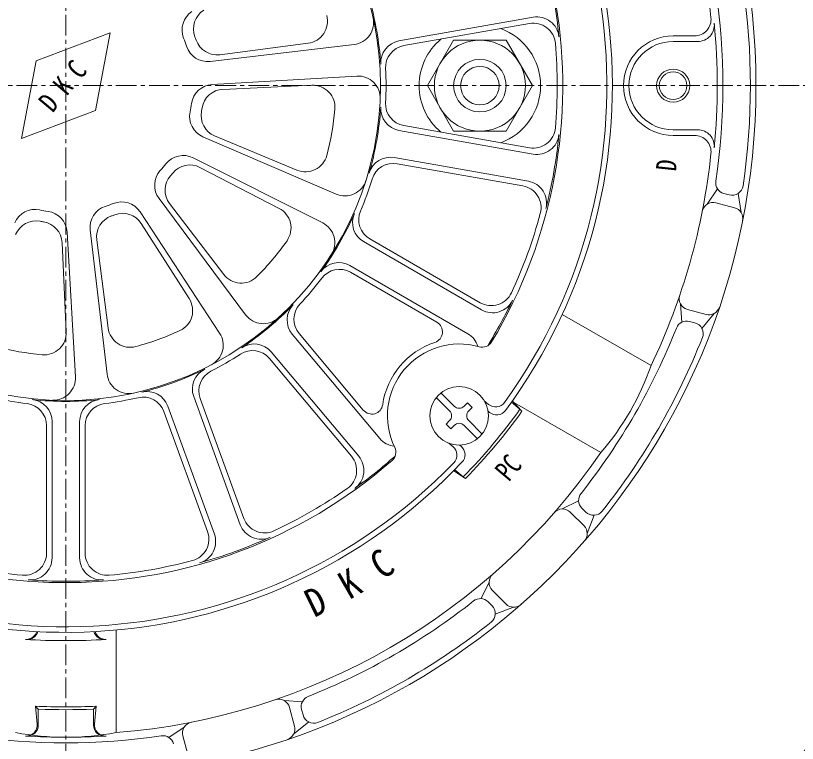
# Model space of a CAD drawing. Units: millimetres, scale not verified. Extents: x -1380 to 1380, y -955 to 955.
# Drawn here: x -459 to -317.4, y 105.9 to 237.7 of the extents above; entities that cross this region are included whole.
import ezdxf
from ezdxf.enums import TextEntityAlignment as Align

# ---------------------------------------------------------------- set-up
doc = ezdxf.new("R2010")
doc.units = ezdxf.units.MM
doc.header["$LTSCALE"] = 3
doc.linetypes.add('USER1', pattern=[2, 1.25, -0.25, 0.25, -0.25])
for name, color, linetype, lineweight in [('0-2_L-2', 7, 'Continuous', 18), ('0-3_L-1', 7, 'Continuous', 18), ('0-4_L-5', 2, 'USER1', 18), ('0-5_L-3', 7, 'Continuous', 18), ('0-A_L-1a', 3, 'Continuous', 18), ('0-B_L-1b', 150, 'Continuous', 18)]:
    doc.layers.add(name, color=color, linetype=linetype, lineweight=lineweight)
doc.styles.add('ＭＳ ゴシック', font='')
doc.styles.get('ＭＳ ゴシック').set_extended_font_data('MS Gothic')

msp = doc.modelspace()

# ---------------------------------------------------------------- linework, layer by layer
at = {"layer": '0-2_L-2'}
for radius in [180.5, 180]:
    msp.add_circle((-449.951, 225.027), radius, dxfattribs=at)
at = {"layer": '0-3_L-1'}
msp.add_circle((-449.951, 225.027), 181.5, dxfattribs=at)
at = {"layer": '0-4_L-5'}
for p, q in [((-449.951, 471.852), (-449.951, -21.798)), ((-203.126, 225.027), (-696.776, 225.027))]:
    msp.add_line(p, q, dxfattribs=at)
at = {"layer": '0-5_L-3'}
for p, q in [((-380.441, 166.131), (-382.82, 168.511)), ((-381.972, 169.359), (-379.592, 166.979)), ((-376.339, 166.767), (-376.976, 166.131)), ((-376.976, 164.363), (-374.596, 161.983)), ((-379.592, 163.515), (-380.228, 162.878)), ((-375.444, 161.135), (-377.824, 163.515))]:
    msp.add_line(p, q, dxfattribs=at)
msp.add_lwpolyline([(-379.711, 216.782), (-370.191, 216.782), (-365.431, 225.027), (-370.191, 233.271), (-379.711, 233.271), (-384.471, 225.027)], close=True, dxfattribs=at)
for points in [[(-377.824, 166.979), (-377.188, 167.616), (-376.339, 166.767)], [(-380.228, 162.878), (-381.077, 163.727), (-380.441, 164.363)]]:
    msp.add_lwpolyline(points, dxfattribs=at)
for centre, radius in [((-374.951, 225.027), 8.245), ((-374.951, 225.027), 4.76), ((-374.951, 225.027), 3.485), ((-378.709, 165.247), 5.3)]:
    msp.add_circle(centre, radius, dxfattribs=at)
for centre, radius, start, end in [((-374.951, 225.027), 11, 290.02776, 69.97224), ((-374.951, 225.027), 11, 130.02776, 229.97224), ((-381.324, 165.247), 1.25, 315, 45), ((-378.708, 167.863), 1.25, 225, 315), ((-376.092, 165.247), 1.25, 135, 225), ((-378.708, 162.631), 1.25, 45, 135)]:
    msp.add_arc(centre, radius, start, end, dxfattribs=at)
at = {"layer": '0-A_L-1a'}
for p, q in [((-389.609, 233.128), (-365.305, 237.413)), ((-388.734, 232.267), (-365.961, 236.282)), ((-397.732, 232.481), (-423.816, 229.424)), ((-422.059, 230.623), (-406.049, 232.7)), ((-397.231, 226.753), (-423.449, 225.234)), ((-421.511, 224.358), (-405.384, 225.093)), ((-389.609, 216.925), (-365.305, 212.64)), ((-388.734, 217.786), (-365.961, 213.771)), ((-401.001, 205.373), (-425.118, 215.767)), ((-422.997, 215.927), (-408.094, 209.721)), ((-403.431, 200.162), (-426.896, 211.955)), ((-390.477, 212.001), (-366.173, 207.716)), ((-425.655, 210.228), (-411.321, 202.8)), ((-389.949, 210.893), (-367.177, 206.877)), ((-417.386, 183.531), (-433.075, 204.592)), ((-431.158, 203.669), (-421.355, 190.843)), ((-422.096, 180.233), (-436.52, 202.179)), ((-436.309, 200.062), (-427.61, 186.463)), ((-448.225, 172.306), (-449.744, 198.525)), ((-442.496, 172.808), (-445.553, 198.891)), ((-444.354, 197.134), (-442.277, 181.125)), ((-394.902, 197.285), (-374.876, 185.723)), ((-450.619, 196.586), (-449.885, 180.459)), ((-396.018, 196.775), (-374.646, 184.436)), ((-398.518, 192.445), (-377.146, 180.106)), ((-398.402, 191.223), (-382.726, 182.173)), ((-408.934, 180.033), (-393.071, 161.128)), ((-407.71, 180.13), (-396.074, 166.264)), ((-413.072, 175.631), (-398.208, 157.917)), ((-412.764, 176.819), (-396.901, 157.914)), ((-426.796, 168.718), (-418.355, 145.528)), ((-425.613, 168.391), (-417.704, 146.661)), ((-374.148, 167.947), (-373.393, 167.313)), ((-432.19, 165.996), (-424.282, 144.267)), ((-431.494, 167.008), (-423.054, 143.818)), ((-373.216, 165.86), (-373.474, 166.076)), ((-453.451, 163.482), (-453.451, 140.358)), ((-452.451, 164.194), (-452.451, 139.516)), ((-447.451, 164.194), (-447.451, 139.516)), ((-446.451, 163.482), (-446.451, 140.358)), ((-379.82, 159.653), (-380.576, 160.287)), ((-378.616, 159.948), (-378.358, 159.731))]:
    msp.add_line(p, q, dxfattribs=at)
msp.add_lwpolyline([(-457.986, 215.451), (-455.313, 229.526), (-441.916, 234.602), (-444.589, 220.527)], close=True, dxfattribs=at)
msp.add_circle((-449.951, 225.027), 57, dxfattribs=at)
for centre, radius, start, end in [((-449.951, 225.027), 99, 323.54633, 136.45367), ((-449.951, 225.027), 98, 324.18153, 135.81847), ((-449.951, 225.027), 90, 328.96599, 131.03401), ((-449.951, 225.027), 99, 143.54633, 316.45367), ((-449.951, 225.027), 98, 144.18153, 315.81847), ((-449.951, 225.027), 90, 148.96599, 311.03401), ((-449.951, 225.027), 89.757, 5.65309, 14.34691), ((-449.951, 225.027), 57.179, 3.90105, 16.09895), ((-424.906, 235.115), 4, 123.31572, 201.93968), ((-422.831, 235.299), 4, 122.60791, 200.74514), ((-406.564, 236.667), 4, 277.39209, 15.01826), ((-398.198, 236.454), 4, 276.68428, 12.45135), ((-364.611, 233.474), 4, 5.65309, 100), ((-365.267, 232.343), 4, 4.93791, 100), ((-449.951, 225.027), 25, 19.25486, 20.74514), ((-449.951, 225.027), 23, 18.06032, 21.93968), ((-422.573, 234.59), 4, 199.25486, 277.39209), ((-388.914, 229.189), 4, 100, 183.90105), ((-388.039, 228.328), 4, 100, 183.05204), ((-449.951, 225.027), 89, 355.06209, 4.93791), ((-424.281, 233.397), 4, 198.06032, 276.68428), ((-449.951, 225.027), 58, 356.94796, 3.05204), ((-397, 222.76), 4, 357.54865, 93.31572), ((-423.218, 221.241), 4, 93.31572, 171.93968), ((-421.329, 220.363), 4, 92.60791, 170.74514), ((-405.202, 221.097), 4, 354.98174, 92.60791), ((-449.951, 225.027), 23, 348.06032, 351.93968), ((-449.951, 225.027), 25, 349.25486, 350.74514), ((-449.951, 225.027), 57.179, 343.90105, 356.09895), ((-388.914, 220.864), 4, 176.09895, 260), ((-388.039, 221.725), 4, 176.94796, 260), ((-423.535, 219.441), 4, 168.06032, 246.68428), ((-421.46, 219.62), 4, 169.25486, 247.39209), ((-449.951, 225.027), 48.921, 345.01826, 354.98174), ((-365.267, 217.71), 4, 260, 355.06209), ((-364.611, 216.579), 4, 260, 354.34691), ((-449.951, 225.027), 89.757, 345.65309, 354.34691), ((-428.692, 208.381), 4, 63.31572, 141.93968), ((-406.557, 213.414), 4, 247.39209, 345.01826), ((-391.171, 208.062), 4, 80, 163.90105), ((-429.867, 206.981), 4, 138.06032, 216.68428), ((-449.951, 225.027), 23, 318.06032, 321.93968), ((-427.495, 206.676), 4, 62.60791, 140.74514), ((-390.644, 206.953), 4, 80, 163.05204), ((-427.98, 206.098), 4, 139.25486, 217.39209), ((-449.951, 225.027), 25, 319.25486, 320.74514), ((-399.418, 209.046), 4, 246.68428, 342.45135), ((-449.951, 225.027), 58, 336.94796, 343.05204), ((-367.871, 202.938), 4, 344.93791, 80), ((-366.868, 203.777), 4, 345.65309, 80), ((-439.863, 199.982), 4, 33.31572, 111.93968), ((-455.537, 198.611), 4, 78.06032, 156.68428), ((-449.951, 225.027), 23, 258.06032, 261.93968), ((-441.581, 199.357), 4, 108.06032, 186.68428), ((-449.951, 225.027), 23, 288.06032, 291.93968), ((-413.162, 199.249), 4, 324.98174, 62.60791), ((-453.737, 198.293), 4, 3.31572, 81.93968), ((-440.388, 197.649), 4, 109.25486, 187.39209), ((-449.951, 225.027), 25, 289.25486, 290.74514), ((-439.679, 197.907), 4, 32.60791, 110.74514), ((-449.951, 225.027), 57.179, 323.90105, 336.09895), ((-394.018, 200.239), 4, 156.09895, 240), ((-392.902, 200.749), 4, 156.94796, 240), ((-449.951, 225.027), 89, 335.06209, 344.93791), ((-455.358, 196.535), 4, 79.25486, 157.39209), ((-449.951, 225.027), 25, 259.25486, 260.74514), ((-454.615, 196.404), 4, 2.60791, 80.74514), ((-405.227, 196.588), 4, 327.54865, 63.31572), ((-449.951, 225.027), 48.921, 315.01826, 324.98174), ((-400.518, 188.981), 4, 60, 143.90105), ((-400.402, 187.759), 4, 60, 143.05204), ((-418.177, 193.272), 4, 217.39209, 315.01826), ((-449.951, 225.027), 58, 316.94796, 323.05204), ((-372.876, 189.188), 4, 240, 335.06209), ((-430.979, 184.308), 4, 294.98174, 32.60791), ((-372.646, 187.9), 4, 240, 334.34691), ((-449.951, 225.027), 89.757, 328.35061, 334.34691), ((-449.951, 225.027), 57.179, 303.90105, 316.09895), ((-405.869, 182.604), 4, 136.09895, 220), ((-404.646, 182.701), 4, 136.94796, 220), ((-414.178, 185.92), 4, 216.68428, 312.45135), ((-383.726, 180.44), 2, 288.27316, 60), ((-453.88, 180.277), 4, 264.98174, 2.60791), ((-438.311, 181.64), 4, 187.39209, 285.01826), ((-449.951, 225.027), 48.921, 285.01826, 294.98174), ((-425.438, 178.036), 4, 297.54865, 33.31572), ((-379.146, 176.642), 4, 16.78306, 60), ((-378.709, 165.247), 14, 108.27316, 171.72684), ((-374.547, 179.658), 2, 253.89225, 328.96599), ((-449.951, 225.027), 48.921, 255.01826, 264.98174), ((-416.136, 173.06), 4, 40, 123.05204), ((-415.828, 174.248), 4, 40, 123.90105), ((-378.709, 165.247), 13, 73.89225, 206.10775), ((-449.951, 225.027), 58, 296.94796, 303.05204), ((-438.524, 173.273), 4, 186.68428, 282.45135), ((-449.951, 225.027), 57.179, 283.90105, 296.09895), ((-423.037, 170.086), 4, 116.09895, 200), ((-421.854, 169.759), 4, 116.94796, 200), ((-452.218, 172.075), 4, 267.54865, 3.31572), ((-449.951, 225.027), 58, 256.94796, 263.05204), ((-449.951, 225.027), 58, 276.94796, 283.05204), ((-435.949, 164.628), 4, 20, 103.05204), ((-435.253, 165.64), 4, 20, 103.90105), ((-457.451, 163.482), 4, 0, 83.05204), ((-449.951, 225.027), 57.179, 263.90105, 276.09895), ((-456.451, 164.194), 4, 0, 83.90105), ((-443.451, 164.194), 4, 96.09895, 180), ((-442.451, 163.482), 4, 96.94796, 180), ((-394.542, 167.55), 2, 220, 351.72684), ((-372.107, 168.846), 2, 230, 324.18153), ((-371.93, 167.392), 2, 230, 323.54633), ((-390.006, 163.7), 4, 220, 263.21694), ((-392.178, 158.646), 2, 311.03401, 26.10775), ((-381.106, 158.121), 2, 315.81847, 50), ((-379.644, 158.199), 2, 316.45367, 50), ((-401.273, 155.346), 4, 304.93791, 40), ((-449.951, 225.027), 89.757, 305.65309, 311.64939), ((-399.965, 155.343), 4, 305.65309, 40), ((-449.951, 225.027), 89, 295.06209, 304.93791), ((-413.945, 148.029), 4, 200, 295.06209), ((-414.597, 146.896), 4, 200, 294.34691), ((-428.04, 142.899), 4, 284.93791, 20), ((-426.813, 142.45), 4, 285.65309, 20), ((-449.951, 225.027), 89.757, 285.65309, 294.34691), ((-457.451, 140.358), 4, 264.93791, 0), ((-442.451, 140.358), 4, 180, 275.06209), ((-449.951, 225.027), 89, 255.06209, 264.93791), ((-456.451, 139.516), 4, 265.65309, 0), ((-443.451, 139.516), 4, 180, 274.34691), ((-449.951, 225.027), 89, 275.06209, 284.93791), ((-449.951, 225.027), 89.757, 265.65309, 274.34691)]:
    msp.add_arc(centre, radius, start, end, dxfattribs=at)
at = {"layer": '0-B_L-1b'}
for p, q in [((-339.951, 234.027), (-336.082, 234.027)), ((-339.951, 233.027), (-335.478, 233.027)), ((-339.951, 217.027), (-335.478, 217.027)), ((-339.951, 216.027), (-336.082, 216.027)), ((-333.769, 203.592), (-331.907, 206.344)), ((-329.781, 205.25), (-330.753, 205.511)), ((-327.625, 202.042), (-328.165, 205.51)), ((-328.806, 202.918), (-332.194, 203.826)), ((-338.617, 185.498), (-338.38, 182.184)), ((-333.982, 183.6), (-337.37, 184.508)), ((-360.029, 183.615), (-343.95, 174.332)), ((-332.521, 183.768), (-334.723, 181.035)), ((-335.992, 182.068), (-336.965, 182.329)), ((-369.223, 167.721), (-367.693, 166.438)), ((-369.126, 167.857), (-353.047, 158.574)), ((-367.345, 166.065), (-369.079, 167.924)), ((-377.54, 153.915), (-379.673, 155.299)), ((-379.498, 155.476), (-377.968, 154.193)), ((-360.051, 148.373), (-357.063, 149.825)), ((-356.09, 145.308), (-358.57, 147.788)), ((-355.769, 147.815), (-356.48, 148.527)), ((-355.505, 143.959), (-354.239, 147.232)), ((-373.297, 135.127), (-374.749, 132.138)), ((-370.232, 131.166), (-372.712, 133.646)), ((-372.739, 130.844), (-373.451, 131.556)), ((-368.883, 130.581), (-372.157, 129.315)), ((-440.853, 126.445), (-440.853, 107.879)), ((-410.423, 113.692), (-407.108, 113.456)), ((-455.451, 112.661), (-455.159, 109.43)), ((-455.451, 112.661), (-454.951, 112.137)), ((-454.951, 112.137), (-454.951, 109.238)), ((-444.451, 112.661), (-444.951, 112.137)), ((-444.951, 112.137), (-444.951, 109.238)), ((-444.451, 112.661), (-444.743, 109.43)), ((-408.524, 109.057), (-409.432, 112.446)), ((-406.993, 111.068), (-407.253, 112.04)), ((-408.693, 107.597), (-405.96, 109.799)), ((-428.517, 108.844), (-431.269, 106.982)), ((-427.843, 103.881), (-428.751, 107.269))]:
    msp.add_line(p, q, dxfattribs=at)
for centre, radius in [((-449.951, 225.027), 125), ((-339.951, 225.027), 3), ((-339.951, 225.027), 2.5)]:
    msp.add_circle(centre, radius, dxfattribs=at)
for centre, radius, start, end in [((-449.951, 225.027), 117.5, 6.01585, 25.55936), ((-449.951, 225.027), 119, 351.64414, 8.35586), ((-449.951, 225.027), 124, 351.58944, 8.41056), ((-336.082, 237.027), 3, 270, 6.01585), ((-335.478, 236.027), 3, 270, 5.48886), ((-449.951, 225.027), 118, 354.51114, 5.48886), ((-339.951, 225.027), 9, 90, 270), ((-339.951, 225.027), 8, 90, 270), ((-335.478, 214.027), 3, 354.51114, 90), ((-336.082, 213.027), 3, 353.98415, 90), ((-449.951, 225.027), 117.5, 334.44064, 353.98415), ((-330.235, 207.443), 2, 171.64414, 255), ((-329.263, 207.182), 2, 255, 351.58944), ((-332.711, 201.894), 2, 75, 168.83857), ((-329.323, 200.987), 2, 348.72919, 75), ((-336.852, 186.44), 2, 161.16143, 255), ((-333.464, 185.532), 2, 255, 341.27081), ((-337.482, 180.397), 2, 75, 158.35586), ((-336.51, 180.136), 2, 338.41056, 75), ((-449.951, 225.027), 119, 321.64414, 338.35586), ((-449.951, 225.027), 124, 321.58944, 338.41056), ((-390.158, 190.505), 48.957, 319.29051, 340.70949), ((-448.767, 224.033), 99.449, 315.39026, 324.60974), ((-448.767, 224.033), 99.949, 315.44918, 324.55082), ((-449.951, 225.027), 117.5, 274.44064, 325.55936), ((-355.066, 149.941), 2, 141.64414, 225), ((-359.984, 146.374), 2, 45, 138.83857), ((-354.354, 149.229), 2, 225, 321.58944), ((-357.504, 143.893), 2, 318.72919, 45), ((-371.298, 135.06), 2, 131.16143, 225), ((-449.951, 225.027), 119, 291.64414, 308.35586), ((-374.865, 130.142), 2, 45, 128.35586), ((-374.153, 129.43), 2, 308.41056, 45), ((-368.818, 132.58), 2, 225, 311.27081), ((-449.951, 225.027), 124, 291.58944, 308.41056), ((-457.151, 126.75), 2, 266.44158, 343.07007), ((-456.951, 126.738), 2, 266.54039, 343.12222), ((-442.951, 126.738), 2, 196.87778, 273.45961), ((-442.751, 126.75), 2, 196.92993, 273.55842), ((-449.951, 242.527), 118, 266.44158, 273.55842), ((-411.364, 111.928), 2, 15, 108.83857), ((-405.321, 112.558), 2, 111.64414, 195), ((-449.951, 225.027), 112.5, 267.19776, 272.80224), ((-449.951, 225.027), 113, 267.46396, 272.53604), ((-405.061, 111.586), 2, 195, 291.58944), ((-457.151, 109.25), 2, 266.44158, 5.16775), ((-456.951, 109.238), 2, 266.54039, 0), ((-442.951, 109.238), 2, 180, 273.45961), ((-442.751, 109.25), 2, 174.83225, 273.55842), ((-426.819, 107.787), 2, 101.16143, 195), ((-410.456, 108.54), 2, 288.72919, 15), ((-449.951, 155.983), 48.957, 259.29051, 280.70949), ((-449.951, 225.027), 119, 261.64414, 278.35586), ((-449.951, 225.027), 118, 266.44158, 273.55842), ((-432.367, 105.311), 2, 15, 98.35586)]:
    msp.add_arc(centre, radius, start, end, dxfattribs=at)

# ---------------------------------------------------------------- texts
at = {"layer": '0-A_L-1a', "color": 7, "style": 'ＭＳ ゴシック', "width": 0.85}
for s, p in [('C', (-446.44, 225.321)), ('K', (-448.947, 222.334)), ('D', (-451.518, 219.27))]:
    msp.add_text(s, height=3.666, rotation=50, dxfattribs=at).set_placement(p, align=Align.BOTTOM_LEFT)
at = {"layer": '0-B_L-1b', "color": 7, "style": 'ＭＳ ゴシック'}
for s, height, rotation, width, p in [('D', 3.666, 84, 0.8, (-338.344, 209.328)), ('PC', 3.666, 50.09, 0.8, (-368.853, 152.47)), ('C', 5.132, 34, 0.9, (-391.737, 134.174)), ('K', 5.132, 30, 0.9, (-397.846, 130.536)), ('D', 5.132, 26, 0.9, (-404.324, 127.257))]:
    msp.add_text(s, height=height, rotation=rotation, dxfattribs=dict(at, width=width)).set_placement(p, align=Align.BOTTOM_LEFT)

doc.saveas('drawing.dxf')
